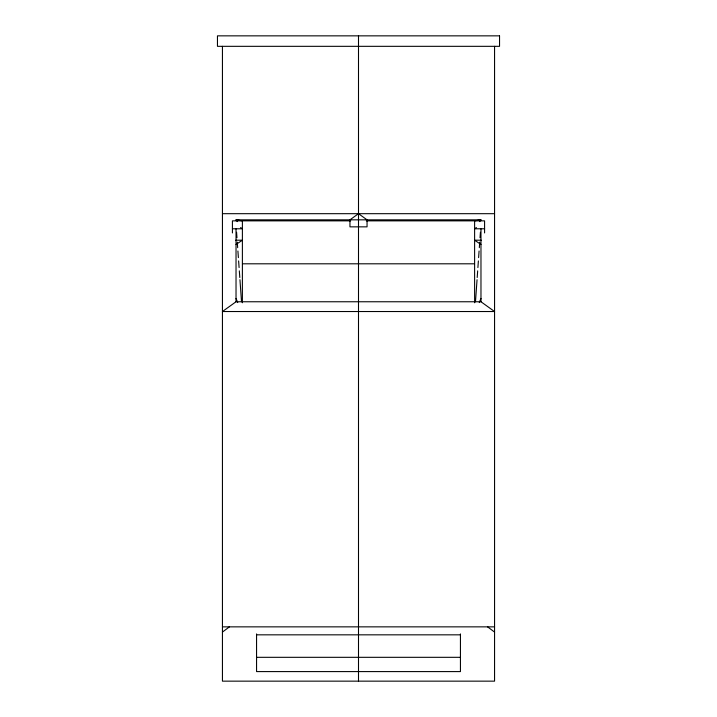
<?xml version="1.0" encoding="UTF-8"?>
<svg xmlns="http://www.w3.org/2000/svg" width="717" height="717" viewBox="0 0 717 717"><rect width="100%" height="100%" fill="white"/><g stroke="black" fill="none" stroke-linecap="round" stroke-linejoin="round"><path stroke-width="1.08" d="M475.479 301.785L477.047 279.711M477.199 277.497L477.674 270.874M477.907 267.558L478.382 260.934M478.615 257.627L479.081 251.004M479.323 247.688L479.718 242.167M480.031 237.748L480.417 232.227M479.27 302.574L480.973 298.442M479.7 221.616L480.973 219.832L236.027 219.832L237.3 221.616M222.44 632.089L229.413 626.855M236.027 301.758L222.44 311.528L494.56 311.528L480.973 301.758L236.027 301.758L236.027 228.938M236.027 244.47L242.391 240.204L235.741 240.204M476.429 227.558L474.609 228.777L484.584 228.777M480.973 219.832L474.609 220.854L474.609 302.762M222.44 213.684L494.56 213.684M350.685 220.854L232.416 220.854L232.416 232.935M366.315 220.854L484.584 220.854L484.584 232.935M232.416 228.777L242.391 228.777L240.571 227.558M481.259 240.204L474.609 240.204L480.973 244.47M242.454 263.802L474.546 263.802M222.44 626.855L494.56 626.855M256.561 634.832L460.439 634.832M256.561 657.319L460.439 657.319M236.027 219.832L242.391 220.854L242.391 302.762M487.587 626.855L494.56 632.089M236.027 298.442L237.73 302.574M236.583 232.227L236.968 237.748M237.282 242.167L237.677 247.688M237.919 251.004L238.385 257.627M238.618 260.934L239.093 267.558M239.326 270.874L239.801 277.497M239.953 279.711L241.521 301.785M494.56 46.327L494.56 681.15L222.44 681.15L222.44 46.327M480.973 228.938L480.973 301.758M460.439 633.927L460.439 671.587L256.561 671.587L256.561 633.927M358.5 35.85L358.5 681.15M358.5 213.684L349.95 219.832L349.95 226.85L367.05 226.85L367.05 219.832L358.5 213.684M499.543 35.85L217.457 35.85L217.457 46.327L499.543 46.327L499.543 35.85"/></g></svg>
